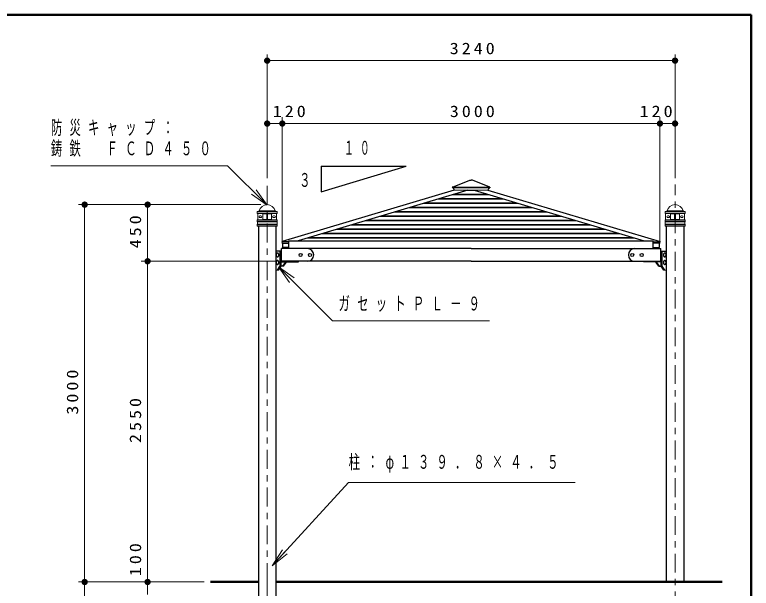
# Model space of a CAD drawing. Units: millimetres on the paper, scale 1:50. Extents: x -365 to 10, y -47 to 257.
# Drawn here: x -117 to 0, y 165.8 to 257 of the extents above; entities that cross this region are included whole.
import ezdxf
from ezdxf.enums import TextEntityAlignment as Align

# ---------------------------------------------------------------- set-up
doc = ezdxf.new("R2010")
doc.units = ezdxf.units.MM
doc.linetypes.add('USER2', pattern=[6, 3, -1, 1, -1])
doc.layers.add('LY_1', color=7, linetype='Continuous', lineweight=25)
doc.layers.add('LY_2', color=7, linetype='Continuous', lineweight=13)
doc.styles.add('ＭＳ ゴシック', font='')
doc.styles.get('ＭＳ ゴシック').set_extended_font_data('MS Gothic')

# ---------------------------------------------------------------- blocks, each defined once
blk = doc.blocks.new('filled_dot')
at = {"color": 0, "linetype": 'Continuous', "lineweight": -2, "const_width": 1.25}
blk.add_lwpolyline([(-0.625, 0, 1), (0.625, 0, 1)], format="xyb", close=True, dxfattribs=at)

msp = doc.modelspace()

# ---------------------------------------------------------------- linework, layer by layer
at = {"layer": 'LY_1', "lineweight": 13}
for p, q in [((-76.907, 231.028), (-76.907, 250.697)), ((-12.107, 231.028), (-12.107, 250.697)), ((-76.907, 249.697), (-12.107, 249.697)), ((-74.507, 220.606), (-74.507, 240.697)), ((-14.507, 220.606), (-14.507, 240.697)), ((-76.907, 239.697), (-70.167, 239.697)), ((-74.507, 239.697), (-14.507, 239.697)), ((-17.882, 239.697), (-12.107, 239.697)), ((-76.91, 226.695), (-79.385, 228.462)), ((-76.91, 226.695), (-79.031, 228.816)), ((-78.678, 229.169), (-76.91, 226.695)), ((-77.907, 226.804), (-106.907, 226.804)), ((-105.907, 166.804), (-105.907, 226.804)), ((-95.907, 217.804), (-95.907, 226.804)), ((-78.487, 225.666), (-78.467, 225.686)), ((-78.487, 225.666), (-78.487, 225.406)), ((-78.487, 225.666), (-75.327, 225.666)), ((-78.487, 225.406), (-75.327, 225.406)), ((-78.487, 225.406), (-78.467, 225.386)), ((-78.467, 225.686), (-75.347, 225.686)), ((-78.467, 225.386), (-77.645, 225.35)), ((-78.467, 225.386), (-75.347, 225.386)), ((-78.407, 225.382), (-78.407, 224.39)), ((-78.305, 225.686), (-78.187, 225.804)), ((-78.187, 225.804), (-75.627, 225.804)), ((-78.057, 225.036), (-77.917, 225.036)), ((-78.057, 224.736), (-77.917, 224.736)), ((-77.607, 225.348), (-76.977, 225.348)), ((-77.607, 225.31), (-77.607, 224.461)), ((-76.977, 225.346), (-76.977, 224.426)), ((-76.207, 225.348), (-76.837, 225.348)), ((-76.837, 225.346), (-76.837, 224.426)), ((-76.207, 225.31), (-76.207, 224.461)), ((-75.347, 225.386), (-76.168, 225.35)), ((-75.757, 225.036), (-75.897, 225.036)), ((-75.757, 224.736), (-75.897, 224.736)), ((-75.509, 225.686), (-75.627, 225.804)), ((-75.407, 225.382), (-75.407, 224.39)), ((-75.347, 225.686), (-75.327, 225.666)), ((-75.347, 225.386), (-75.327, 225.406)), ((-75.327, 225.666), (-75.327, 225.406)), ((-13.687, 225.666), (-13.667, 225.686)), ((-13.687, 225.666), (-13.687, 225.406)), ((-13.687, 225.666), (-10.527, 225.666)), ((-13.687, 225.406), (-10.527, 225.406)), ((-13.687, 225.406), (-13.667, 225.386)), ((-13.667, 225.686), (-10.547, 225.686)), ((-13.667, 225.386), (-12.845, 225.35)), ((-13.667, 225.386), (-10.547, 225.386)), ((-13.607, 225.382), (-13.607, 224.39)), ((-13.505, 225.686), (-13.387, 225.804)), ((-13.387, 225.804), (-10.827, 225.804)), ((-13.257, 225.036), (-13.117, 225.036)), ((-13.257, 224.736), (-13.117, 224.736)), ((-12.807, 225.348), (-12.177, 225.348)), ((-12.807, 225.31), (-12.807, 224.461)), ((-12.177, 225.346), (-12.177, 224.426)), ((-11.407, 225.348), (-12.037, 225.348)), ((-12.037, 225.346), (-12.037, 224.426)), ((-11.407, 225.31), (-11.407, 224.461)), ((-10.547, 225.386), (-11.368, 225.35)), ((-10.957, 225.036), (-11.097, 225.036)), ((-10.957, 224.736), (-11.097, 224.736)), ((-10.709, 225.686), (-10.827, 225.804)), ((-10.607, 225.382), (-10.607, 224.39)), ((-10.547, 225.686), (-10.527, 225.666)), ((-10.547, 225.386), (-10.527, 225.406)), ((-10.527, 225.666), (-10.527, 225.406)), ((-78.447, 224.386), (-78.487, 224.346)), ((-78.487, 224.346), (-75.327, 224.346)), ((-78.487, 224.346), (-78.487, 224.106)), ((-78.487, 224.106), (-75.327, 224.106)), ((-78.487, 224.106), (-78.467, 224.086)), ((-78.467, 223.686), (-78.487, 223.666)), ((-78.487, 223.666), (-75.327, 223.666)), ((-78.487, 223.666), (-78.487, 223.426)), ((-78.467, 224.086), (-75.347, 224.086)), ((-78.467, 224.086), (-78.467, 223.686)), ((-78.467, 223.686), (-75.347, 223.686)), ((-78.447, 224.386), (-77.645, 224.421)), ((-78.447, 224.386), (-75.367, 224.386)), ((-77.607, 224.422), (-76.977, 224.422)), ((-76.207, 224.422), (-76.837, 224.422)), ((-75.367, 224.386), (-76.168, 224.421)), ((-75.367, 224.386), (-75.327, 224.346)), ((-75.327, 224.106), (-75.347, 224.086)), ((-75.347, 224.086), (-75.347, 223.686)), ((-75.347, 223.686), (-75.327, 223.666)), ((-75.327, 224.346), (-75.327, 224.106)), ((-75.327, 223.666), (-75.327, 223.426)), ((-13.647, 224.386), (-13.687, 224.346)), ((-13.687, 224.346), (-10.527, 224.346)), ((-13.687, 224.346), (-13.687, 224.106)), ((-13.687, 224.106), (-10.527, 224.106)), ((-13.687, 224.106), (-13.667, 224.086)), ((-13.667, 223.686), (-13.687, 223.666)), ((-13.687, 223.666), (-10.527, 223.666)), ((-13.687, 223.666), (-13.687, 223.426)), ((-13.667, 224.086), (-10.547, 224.086)), ((-13.667, 224.086), (-13.667, 223.686)), ((-13.667, 223.686), (-10.547, 223.686)), ((-13.647, 224.386), (-12.845, 224.421)), ((-13.647, 224.386), (-10.567, 224.386)), ((-12.807, 224.422), (-12.177, 224.422)), ((-11.407, 224.422), (-12.037, 224.422)), ((-10.567, 224.386), (-11.368, 224.421)), ((-10.567, 224.386), (-10.527, 224.346)), ((-10.527, 224.106), (-10.547, 224.086)), ((-10.547, 224.086), (-10.547, 223.686)), ((-10.547, 223.686), (-10.527, 223.666)), ((-10.527, 224.346), (-10.527, 224.106)), ((-10.527, 223.666), (-10.527, 223.426)), ((-78.487, 223.426), (-75.327, 223.426)), ((-78.487, 223.426), (-78.447, 223.386)), ((-78.447, 223.386), (-75.367, 223.386)), ((-75.327, 223.426), (-75.367, 223.386)), ((-13.687, 223.426), (-10.527, 223.426)), ((-13.687, 223.426), (-13.647, 223.386)), ((-13.647, 223.386), (-10.567, 223.386)), ((-10.527, 223.426), (-10.567, 223.386)), ((-75.427, 217.804), (-96.907, 217.804)), ((-95.907, 166.804), (-95.907, 217.804)), ((-75.113, 216.914), (-72.991, 214.793)), ((-75.113, 216.914), (-72.638, 215.146)), ((-73.345, 214.439), (-75.113, 216.914)), ((-95.907, 164.804), (-95.907, 173.588)), ((-76.142, 169.385), (-74.48, 171.932)), ((-76.142, 169.385), (-74.112, 171.593)), ((-73.744, 171.255), (-76.142, 169.385)), ((-86.907, 166.804), (-106.907, 166.804)), ((-86.907, 166.804), (-106.907, 166.804)), ((-105.907, 149.804), (-105.907, 166.804))]:
    msp.add_line(p, q, dxfattribs=at)
at = {"layer": 'LY_1'}
for p, q in [((-68.334, 228.865), (-54.854, 232.909)), ((-68.334, 232.909), (-54.854, 232.909)), ((-68.334, 232.909), (-68.334, 228.865)), ((-78.305, 223.386), (-78.305, 166.804)), ((-75.509, 223.386), (-75.509, 166.804)), ((-13.505, 223.386), (-13.505, 166.804)), ((-10.709, 223.386), (-10.709, 166.804)), ((-74.447, 219.973), (-74.447, 220.685)), ((-73.447, 221.034), (-15.567, 221.034)), ((-73.447, 219.804), (-73.447, 221.034)), ((-15.567, 219.804), (-15.567, 221.034)), ((-14.567, 219.973), (-14.567, 220.685)), ((-73.447, 219.973), (-74.447, 219.973)), ((-44.507, 219.804), (-70.507, 219.804)), ((-44.507, 219.804), (-18.507, 219.804)), ((-15.567, 219.973), (-14.567, 219.973)), ((-44.507, 217.804), (-70.507, 217.804)), ((-44.507, 217.804), (-18.507, 217.804)), ((-78.305, 166.804), (-78.305, 157.984)), ((-75.509, 166.804), (-75.509, 157.984))]:
    msp.add_line(p, q, dxfattribs=at)
at = {"layer": 'LY_1', "color": 2}
for p, q in [((-47.488, 229.596), (-44.705, 230.704)), ((-44.705, 230.704), (-44.507, 230.704)), ((-44.308, 230.704), (-44.507, 230.704)), ((-41.525, 229.596), (-44.308, 230.704)), ((-47.499, 229.57), (-47.47, 229.496)), ((-47.335, 229.483), (-47.2, 229.143)), ((-41.678, 229.483), (-41.813, 229.143)), ((-41.514, 229.57), (-41.543, 229.496))]:
    msp.add_line(p, q, dxfattribs=at)
at = {"layer": 'LY_1', "linetype": 'USER2', "lineweight": 13}
for p, q in [((-76.907, 166.804), (-76.907, 230.028)), ((-12.107, 162.29), (-12.107, 230.028)), ((-76.907, 166.804), (-76.907, 147.759))]:
    msp.add_line(p, q, dxfattribs=at)
at = {"layer": 'LY_1', "color": 2, "lineweight": 13}
for p, q in [((-47.497, 229.589), (-44.507, 229.589)), ((-47.451, 229.483), (-44.507, 229.483)), ((-41.516, 229.589), (-44.507, 229.589)), ((-41.562, 229.483), (-44.507, 229.483)), ((-47.181, 229.13), (-44.507, 229.13)), ((-41.832, 229.13), (-44.507, 229.13))]:
    msp.add_line(p, q, dxfattribs=at)
at = {"layer": 'LY_1', "color": 131}
for p, q in [((-47.178, 229.13), (-74.531, 220.924)), ((-45.012, 229.13), (-72, 221.034)), ((-44.001, 229.13), (-17.013, 221.034)), ((-41.835, 229.13), (-14.482, 220.924)), ((-74.492, 220.685), (-74.552, 220.884)), ((-74.492, 220.685), (-73.447, 220.685)), ((-14.521, 220.685), (-15.567, 220.685)), ((-14.521, 220.685), (-14.461, 220.884))]:
    msp.add_line(p, q, dxfattribs=at)
at = {"layer": 'LY_1', "color": 12, "lineweight": 13}
for p, q in [((-47.495, 228.385), (-44.507, 228.385)), ((-47.181, 228.479), (-44.507, 228.479)), ((-45.196, 229.075), (-44.507, 229.075)), ((-43.817, 229.075), (-44.507, 229.075)), ((-41.832, 228.479), (-44.507, 228.479)), ((-41.518, 228.385), (-44.507, 228.385)), ((-51.778, 227.1), (-44.507, 227.1)), ((-49.794, 227.695), (-44.507, 227.695)), ((-49.48, 227.79), (-44.507, 227.79)), ((-39.533, 227.79), (-44.507, 227.79)), ((-39.219, 227.695), (-44.507, 227.695)), ((-37.235, 227.1), (-44.507, 227.1)), ((-54.392, 226.316), (-44.507, 226.316)), ((-54.077, 226.411), (-44.507, 226.411)), ((-52.093, 227.006), (-44.507, 227.006)), ((-36.92, 227.006), (-44.507, 227.006)), ((-34.936, 226.411), (-44.507, 226.411)), ((-34.622, 226.316), (-44.507, 226.316)), ((-58.989, 224.937), (-44.507, 224.937)), ((-58.675, 225.031), (-44.507, 225.031)), ((-56.69, 225.627), (-44.507, 225.627)), ((-56.376, 225.721), (-44.507, 225.721)), ((-32.637, 225.721), (-44.507, 225.721)), ((-32.323, 225.627), (-44.507, 225.627)), ((-30.338, 225.031), (-44.507, 225.031)), ((-30.024, 224.937), (-44.507, 224.937)), ((-63.587, 223.558), (-44.507, 223.558)), ((-63.272, 223.652), (-44.507, 223.652)), ((-61.288, 224.247), (-44.507, 224.247)), ((-60.973, 224.342), (-44.507, 224.342)), ((-28.04, 224.342), (-44.507, 224.342)), ((-27.725, 224.247), (-44.507, 224.247)), ((-25.741, 223.652), (-44.507, 223.652)), ((-25.426, 223.558), (-44.507, 223.558)), ((-65.885, 222.868), (-44.507, 222.868)), ((-65.571, 222.962), (-44.507, 222.962)), ((-23.442, 222.962), (-44.507, 222.962)), ((-23.128, 222.868), (-44.507, 222.868)), ((-70.483, 221.489), (-44.507, 221.489)), ((-70.169, 221.583), (-44.507, 221.583)), ((-68.184, 222.178), (-44.507, 222.178)), ((-67.87, 222.273), (-44.507, 222.273)), ((-21.143, 222.273), (-44.507, 222.273)), ((-20.829, 222.178), (-44.507, 222.178)), ((-18.844, 221.583), (-44.507, 221.583)), ((-18.53, 221.489), (-44.507, 221.489))]:
    msp.add_line(p, q, dxfattribs=at)
at = {"layer": 'LY_1', "color": 4}
for p, q in [((-73.447, 220.893), (-74.507, 220.893)), ((-15.567, 220.893), (-14.507, 220.893))]:
    msp.add_line(p, q, dxfattribs=at)
at = {"layer": 'LY_1', "color": 40}
for p, q in [((-74.626, 219.404), (-75.509, 219.404)), ((-74.839, 217.004), (-74.839, 219.404)), ((-74.712, 217.004), (-74.712, 219.404)), ((-70.507, 219.804), (-74.626, 219.804)), ((-74.626, 217.684), (-74.626, 219.804)), ((-18.507, 219.804), (-14.387, 219.804)), ((-14.387, 217.684), (-14.387, 219.804)), ((-14.387, 219.404), (-13.505, 219.404)), ((-14.301, 217.004), (-14.301, 219.404)), ((-14.174, 217.004), (-14.174, 219.404)), ((-70.507, 217.804), (-74.626, 217.804)), ((-74.626, 217.684), (-71.907, 217.684)), ((-74.019, 217.604), (-74.019, 217.684)), ((-73.891, 217.604), (-73.891, 217.684)), ((-71.907, 217.684), (-71.907, 217.804)), ((-18.507, 217.804), (-14.387, 217.804)), ((-17.107, 217.684), (-17.107, 217.804)), ((-14.387, 217.684), (-17.107, 217.684)), ((-15.122, 217.604), (-15.122, 217.684)), ((-14.994, 217.604), (-14.994, 217.684)), ((-75.263, 216.404), (-74.839, 217.004)), ((-75.136, 216.404), (-74.712, 217.004)), ((-74.316, 217.004), (-74.839, 217.004)), ((-74.443, 217.004), (-74.019, 217.604)), ((-74.316, 217.004), (-73.891, 217.604)), ((-73.891, 217.604), (-74.019, 217.604)), ((-14.697, 217.004), (-15.122, 217.604)), ((-15.122, 217.604), (-14.994, 217.604)), ((-14.57, 217.004), (-14.994, 217.604)), ((-14.697, 217.004), (-14.174, 217.004)), ((-13.877, 216.404), (-14.301, 217.004)), ((-13.75, 216.404), (-14.174, 217.004))]:
    msp.add_line(p, q, dxfattribs=at)
at = {"layer": 'LY_1', "color": 40, "lineweight": 13}
for p, q in [((-75.136, 216.404), (-75.509, 216.404)), ((-13.877, 216.404), (-13.505, 216.404))]:
    msp.add_line(p, q, dxfattribs=at)
at = {"layer": 'LY_1', "lineweight": 50}
for p, q in [((-85.907, 166.804), (-78.305, 166.804)), ((-75.509, 166.804), (-4.614, 166.804))]:
    msp.add_line(p, q, dxfattribs=at)
at = {"layer": 'LY_1', "lineweight": 13}
for points in [[(-76.91, 226.695), (-83.193, 232.977), (-111.268, 232.977)], [(-75.113, 216.914), (-66.518, 208.32), (-41.563, 208.32)], [(-76.142, 169.385), (-63.981, 182.61), (-27.973, 182.61)]]:
    msp.add_lwpolyline(points, dxfattribs=at)
at = {"layer": 'LY_1', "color": 40}
for points in [[(-75.263, 219.104), (-75.282, 219.102), (-75.3, 219.099), (-75.318, 219.093), (-75.336, 219.085), (-75.353, 219.075), (-75.369, 219.063), (-75.385, 219.049), (-75.4, 219.033), (-75.413, 219.016), (-75.426, 218.996), (-75.437, 218.976), (-75.447, 218.954), (-75.456, 218.93), (-75.463, 218.906), (-75.468, 218.881), (-75.472, 218.856), (-75.475, 218.83), (-75.475, 218.804), (-75.475, 218.777), (-75.472, 218.751), (-75.468, 218.726), (-75.463, 218.701), (-75.456, 218.677), (-75.447, 218.654), (-75.437, 218.632), (-75.426, 218.611), (-75.413, 218.591), (-75.4, 218.574), (-75.385, 218.558), (-75.369, 218.544), (-75.353, 218.532), (-75.336, 218.522), (-75.318, 218.514), (-75.3, 218.508), (-75.282, 218.505), (-75.263, 218.504), (-75.245, 218.505), (-75.226, 218.508), (-75.208, 218.514), (-75.191, 218.522), (-75.174, 218.532), (-75.157, 218.544), (-75.142, 218.558), (-75.127, 218.574), (-75.113, 218.591), (-75.101, 218.611), (-75.089, 218.632), (-75.08, 218.654), (-75.071, 218.677), (-75.064, 218.701), (-75.058, 218.726), (-75.054, 218.751), (-75.052, 218.777), (-75.051, 218.804), (-75.052, 218.83), (-75.054, 218.856), (-75.058, 218.881), (-75.064, 218.906), (-75.071, 218.93), (-75.08, 218.954), (-75.089, 218.976), (-75.101, 218.996), (-75.113, 219.016), (-75.127, 219.033), (-75.142, 219.049), (-75.157, 219.063), (-75.174, 219.075), (-75.191, 219.085), (-75.208, 219.093), (-75.226, 219.099), (-75.245, 219.102)], [(-13.75, 219.104), (-13.768, 219.102), (-13.787, 219.099), (-13.805, 219.093), (-13.822, 219.085), (-13.839, 219.075), (-13.856, 219.063), (-13.871, 219.049), (-13.886, 219.033), (-13.9, 219.016), (-13.912, 218.996), (-13.924, 218.976), (-13.933, 218.954), (-13.942, 218.93), (-13.949, 218.906), (-13.955, 218.881), (-13.959, 218.856), (-13.961, 218.83), (-13.962, 218.804), (-13.961, 218.777), (-13.959, 218.751), (-13.955, 218.726), (-13.949, 218.701), (-13.942, 218.677), (-13.933, 218.654), (-13.924, 218.632), (-13.912, 218.611), (-13.9, 218.591), (-13.886, 218.574), (-13.871, 218.558), (-13.856, 218.544), (-13.839, 218.532), (-13.822, 218.522), (-13.805, 218.514), (-13.787, 218.508), (-13.768, 218.505), (-13.75, 218.504), (-13.731, 218.505), (-13.713, 218.508), (-13.695, 218.514), (-13.677, 218.522), (-13.66, 218.532), (-13.644, 218.544), (-13.628, 218.558), (-13.613, 218.574), (-13.6, 218.591), (-13.587, 218.611), (-13.576, 218.632), (-13.566, 218.654), (-13.558, 218.677), (-13.55, 218.701), (-13.545, 218.726), (-13.541, 218.751), (-13.538, 218.777), (-13.538, 218.804), (-13.538, 218.83), (-13.541, 218.856), (-13.545, 218.881), (-13.55, 218.906), (-13.558, 218.93), (-13.566, 218.954), (-13.576, 218.976), (-13.587, 218.996), (-13.6, 219.016), (-13.613, 219.033), (-13.628, 219.049), (-13.644, 219.063), (-13.66, 219.075), (-13.677, 219.085), (-13.695, 219.093), (-13.713, 219.099), (-13.731, 219.102)], [(-75.263, 217.904), (-75.282, 217.902), (-75.3, 217.899), (-75.318, 217.893), (-75.336, 217.885), (-75.353, 217.875), (-75.369, 217.863), (-75.385, 217.849), (-75.4, 217.833), (-75.413, 217.816), (-75.426, 217.796), (-75.437, 217.776), (-75.447, 217.754), (-75.456, 217.73), (-75.463, 217.706), (-75.468, 217.681), (-75.472, 217.656), (-75.475, 217.63), (-75.475, 217.604), (-75.475, 217.577), (-75.472, 217.551), (-75.468, 217.526), (-75.463, 217.501), (-75.456, 217.477), (-75.447, 217.454), (-75.437, 217.432), (-75.426, 217.411), (-75.413, 217.391), (-75.4, 217.374), (-75.385, 217.358), (-75.369, 217.344), (-75.353, 217.332), (-75.336, 217.322), (-75.318, 217.314), (-75.3, 217.308), (-75.282, 217.305), (-75.263, 217.304), (-75.245, 217.305), (-75.226, 217.308), (-75.208, 217.314), (-75.191, 217.322), (-75.174, 217.332), (-75.157, 217.344), (-75.142, 217.358), (-75.127, 217.374), (-75.113, 217.391), (-75.101, 217.411), (-75.089, 217.432), (-75.08, 217.454), (-75.071, 217.477), (-75.064, 217.501), (-75.058, 217.526), (-75.054, 217.551), (-75.052, 217.577), (-75.051, 217.604), (-75.052, 217.63), (-75.054, 217.656), (-75.058, 217.681), (-75.064, 217.706), (-75.071, 217.73), (-75.08, 217.754), (-75.089, 217.776), (-75.101, 217.796), (-75.113, 217.816), (-75.127, 217.833), (-75.142, 217.849), (-75.157, 217.863), (-75.174, 217.875), (-75.191, 217.885), (-75.208, 217.893), (-75.226, 217.899), (-75.245, 217.902)], [(-13.75, 217.904), (-13.768, 217.902), (-13.787, 217.899), (-13.805, 217.893), (-13.822, 217.885), (-13.839, 217.875), (-13.856, 217.863), (-13.871, 217.849), (-13.886, 217.833), (-13.9, 217.816), (-13.912, 217.796), (-13.924, 217.776), (-13.933, 217.754), (-13.942, 217.73), (-13.949, 217.706), (-13.955, 217.681), (-13.959, 217.656), (-13.961, 217.63), (-13.962, 217.604), (-13.961, 217.577), (-13.959, 217.551), (-13.955, 217.526), (-13.949, 217.501), (-13.942, 217.477), (-13.933, 217.454), (-13.924, 217.432), (-13.912, 217.411), (-13.9, 217.391), (-13.886, 217.374), (-13.871, 217.358), (-13.856, 217.344), (-13.839, 217.332), (-13.822, 217.322), (-13.805, 217.314), (-13.787, 217.308), (-13.768, 217.305), (-13.75, 217.304), (-13.731, 217.305), (-13.713, 217.308), (-13.695, 217.314), (-13.677, 217.322), (-13.66, 217.332), (-13.644, 217.344), (-13.628, 217.358), (-13.613, 217.374), (-13.6, 217.391), (-13.587, 217.411), (-13.576, 217.432), (-13.566, 217.454), (-13.558, 217.477), (-13.55, 217.501), (-13.545, 217.526), (-13.541, 217.551), (-13.538, 217.577), (-13.538, 217.604), (-13.538, 217.63), (-13.541, 217.656), (-13.545, 217.681), (-13.55, 217.706), (-13.558, 217.73), (-13.566, 217.754), (-13.576, 217.776), (-13.587, 217.796), (-13.6, 217.816), (-13.613, 217.833), (-13.628, 217.849), (-13.644, 217.863), (-13.66, 217.875), (-13.677, 217.885), (-13.695, 217.893), (-13.713, 217.899), (-13.731, 217.902)]]:
    msp.add_lwpolyline(points, close=True, dxfattribs=at)
for centre in [(-71.607, 218.804), (-70.107, 218.804), (-18.907, 218.804), (-17.407, 218.804)]:
    msp.add_circle(centre, 0.24, dxfattribs=at)
at = {"layer": 'LY_1', "color": 2}
for centre, start, end in [((-47.481, 229.578), 111.7, 201.7), ((-47.451, 229.503), 201.7, 270), ((-41.562, 229.503), 270, 338.3), ((-41.532, 229.578), 338.3, 68.3), ((-47.181, 229.15), 196.7, 270), ((-41.832, 229.15), 270, 343.3)]:
    msp.add_arc(centre, 0.02, start, end, dxfattribs=at)
at = {"layer": 'LY_1', "lineweight": 13}
for centre, radius, start, end in [((-76.907, 225.484), 1.319, 14.00253, 165.99746), ((-12.107, 225.484), 1.319, 14.00253, 165.99746), ((-78.057, 224.886), 0.15, 90, 270), ((-77.917, 224.886), 0.15, 270, 90), ((-77.647, 225.31), 0.04, 0, 87.5), ((-77.017, 225.346), 0.04, 0, 90), ((-76.797, 225.346), 0.04, 90, 180), ((-76.167, 225.31), 0.04, 92.5, 180), ((-75.897, 224.886), 0.15, 90, 270), ((-75.757, 224.886), 0.15, 270, 90), ((-13.257, 224.886), 0.15, 90, 270), ((-13.117, 224.886), 0.15, 270, 90), ((-12.847, 225.31), 0.04, 0, 87.5), ((-12.217, 225.346), 0.04, 0, 90), ((-11.997, 225.346), 0.04, 90, 180), ((-11.367, 225.31), 0.04, 92.5, 180), ((-11.097, 224.886), 0.15, 90, 270), ((-10.957, 224.886), 0.15, 270, 90), ((-77.647, 224.461), 0.04, 272.5, 0), ((-77.017, 224.426), 0.04, 270, 0), ((-76.797, 224.426), 0.04, 180, 270), ((-76.167, 224.461), 0.04, 180, 267.5), ((-12.847, 224.461), 0.04, 272.5, 0), ((-12.217, 224.426), 0.04, 270, 0), ((-11.997, 224.426), 0.04, 180, 270), ((-11.367, 224.461), 0.04, 180, 267.5)]:
    msp.add_arc(centre, radius, start, end, dxfattribs=at)
at = {"layer": 'LY_1', "color": 131}
for centre, start, end in [((-74.521, 220.894), 106.69924, 196.69924), ((-14.492, 220.894), 343.30076, 73.30076)]:
    msp.add_arc(centre, 0.032, start, end, dxfattribs=at)
at = {"layer": 'LY_1', "color": 40}
for centre, start, end in [((-70.507, 218.804), 270, 90), ((-18.507, 218.804), 90, 270)]:
    msp.add_arc(centre, 1, start, end, dxfattribs=at)
at = {"layer": 'LY_2', "lineweight": 50}
for p, q in [((0, 257), (-365, 257)), ((0, 0), (0, 257))]:
    msp.add_line(p, q, dxfattribs=at)

# ---------------------------------------------------------------- block references
at = {"layer": 'LY_1', "lineweight": 13, "xscale": 0.4, "yscale": 0.4}
for p in [(-76.907, 249.697), (-76.907, 239.697), (-74.507, 239.697), (-14.507, 239.697)]:
    msp.add_blockref('filled_dot', p, dxfattribs=at)
for p, rotation in [((-12.107, 249.697), 180), ((-74.507, 239.697), 180), ((-14.507, 239.697), 180), ((-12.107, 239.697), 180), ((-105.907, 226.804), 270), ((-95.907, 226.804), 270), ((-95.907, 217.804), 270), ((-95.907, 217.804), 90), ((-105.907, 166.804), 90), ((-105.907, 166.804), 270), ((-95.907, 166.804), 90), ((-95.907, 166.804), 270)]:
    msp.add_blockref('filled_dot', p, dxfattribs=dict(at, rotation=rotation))

# ---------------------------------------------------------------- texts
at = {"layer": 'LY_1', "style": 'ＭＳ ゴシック', "width": 0.6}
msp.add_text('３', height=2.199, dxfattribs=at).set_placement((-70.921, 230.729), align=Align.MIDDLE_CENTER)
at = {"layer": 'LY_1', "style": 'ＭＳ ゴシック'}
for s, insert, char_height, attachment_point in [('\\T1.33;\\W1.15;3240', (-44.097, 250.697), 1.833, 8), ('\\T1.33;\\W1.15;120', (-73.167, 240.697), 1.833, 8), ('\\T1.33;\\W1.15;3000', (-44.083, 240.697), 1.833, 8), ('\\T1.33;\\W1.15;120', (-14.882, 240.697), 1.833, 8), ('\\T1.64;\\W0.6;防災キャップ：', (-111.268, 238.927), 2.199, 4), ('\\T1.64;\\W0.6;鋳鉄\u3000ＦＣＤ４５０', (-111.268, 235.627), 2.199, 4), ('\\T1.64;\\W0.5;１０', (-62.166, 235.829), 2.199, 5), ('\\T1.64;\\W0.6;ガセットＰＬ－９', (-65.563, 210.97), 2.199, 4), ('\\T1.63;\\W0.6;柱：φ１３９．８×４．５', (-63.973, 185.61), 2.199, 4)]:
    msp.add_mtext(s, dxfattribs=dict(at, insert=insert, char_height=char_height, attachment_point=attachment_point))
at = {"layer": 'LY_1', "char_height": 1.833, "attachment_point": 8, "rotation": 90, "style": 'ＭＳ ゴシック'}
for s, insert in [('\\T1.33;\\W1.15;450', (-96.907, 222.719)), ('\\T1.33;\\W1.15;3000', (-106.907, 197.227)), ('\\T1.33;\\W1.15;2550', (-96.907, 192.713)), ('\\T1.33;\\W1.15;100', (-96.907, 170.588))]:
    msp.add_mtext(s, dxfattribs=dict(at, insert=insert))

doc.saveas('drawing.dxf')
